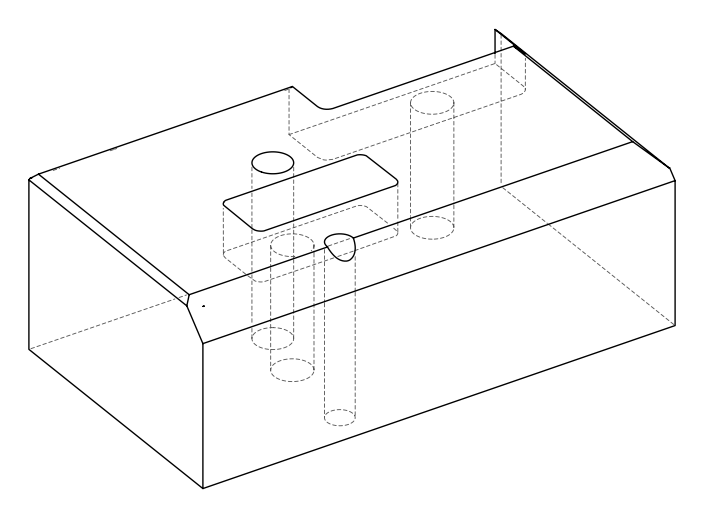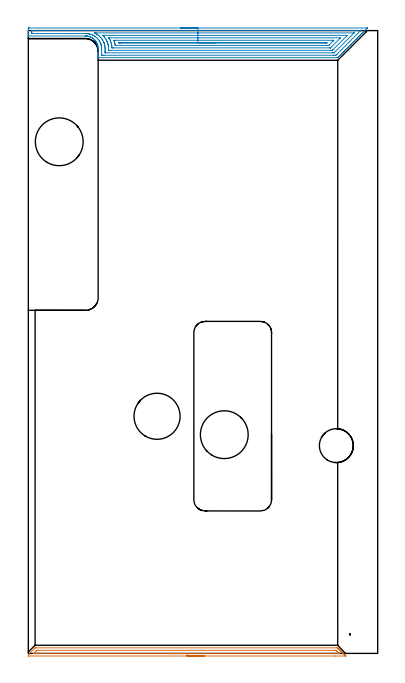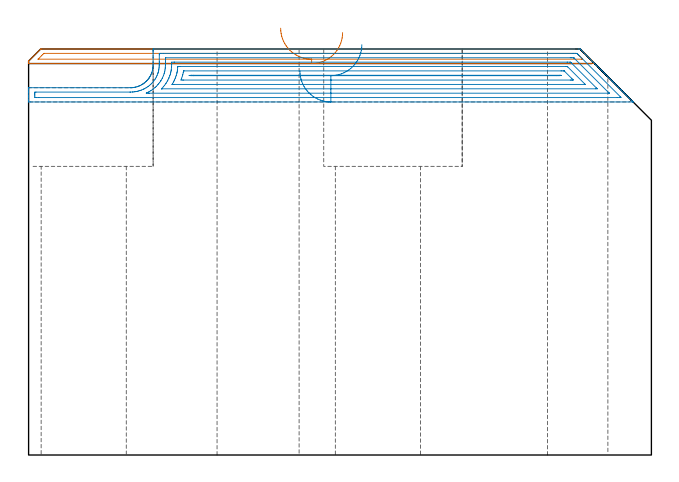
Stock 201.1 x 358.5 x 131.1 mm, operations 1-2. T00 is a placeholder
(PLAN: 21 operations, 13 tool changes, 106.5 min)
(1 AREA_MILL | FG_CHAMFER_SURFACE | UGT0205_001 | 3.04 min | 2054 mm3)
(2 AREA_MILL_1 | FG_CHAMFER_SURFACE_1 | UGT0205_001 | 9.06 min | 28883 mm3)
(3 AREA_MILL_2 | FG_CHAMFER_SURFACE_2 | UGT0205_001 | 25.26 min | 92489 mm3)
(4 AREA_MILL_3 | FG_CHAMFER_SURFACE_3 | UGT0205_001 | 3.28 min | 1498 mm3)
(5 MILL_RECTANGULAR_POCKET | POCKET_RECTANGULAR_STRAIGHT | NXT0201_011 | Follow Part, ap 3, ae 75% | 16.88 min | 183505 mm3)
(6 MILL_SLOT | SLOT_PARTIAL_RECTANGULAR | NXT0201_011 | Follow Part, ap 3, ae 75% | 44.08 min | 234664 mm3)
(7 SPOT_DRILL | STEP1HOLE | NXT0321_9005460120000 | 0.06 min | 189 mm3)
(8 SPOT_DRILL_1 | STEP1HOLE_1 | NXT0321_9005460120000 | 0.05 min | 132 mm3)
(9 SPOT_DRILL_2 | STEP1HOLE_2 | NXT0321_9005460120000 | 0.05 min | 174 mm3)
(10 SPOT_DRILL_3 | STEP1HOLE_3 | NXT0321_9005460120000 | 0.06 min | 194 mm3)
(11 DRILL_THROUGH_HOLE_INTO_CENTER | STEP1HOLE | NXT0301_065 | 0.4 min | 6294 mm3)
(12 DRILL_TO_ENLARGE_THROUGH_HOLE | STEP1HOLE | UGT0301_390 | 0.43 min | 48818 mm3)
(13 DRILL_BLIND_HOLE_INTO_CENTER | STEP1HOLE_1 | NXT0301_041 | 0.05 min | 282 mm3)
(14 GUN_DRILL_THROUGH_HOLE | STEP1HOLE_1 | UGT0307_002 | 0.62 min | 3402 mm3)
(15 SPADE_DRILL_TO_ENLARGE_THROUGH_HOLE | STEP1HOLE_1 | UGT0306_010 | 0.56 min | 34786 mm3)
(16 DRILL_BLIND_HOLE_INTO_CENTER_1 | STEP1HOLE_2 | NXT0301_041 | 0.05 min | 285 mm3)
(17 GUN_DRILL_THROUGH_HOLE_1 | STEP1HOLE_2 | UGT0307_002 | 0.59 min | 3414 mm3)
(18 SPADE_DRILL_TO_ENLARGE_THROUGH_HOLE_1 | STEP1HOLE_2 | UGT0306_007 | 0.55 min | 24118 mm3)
(19 DRILL_TO_ENLARGE_THROUGH_HOLE_1 | STEP1HOLE_2 | UGT0301_388 | 0.57 min | 44264 mm3)
(20 DRILL_THROUGH_HOLE_INTO_CENTER_1 | STEP1HOLE_3 | NXT0301_065 | 0.4 min | 6315 mm3)
(21 DRILL_TO_ENLARGE_THROUGH_HOLE_2 | STEP1HOLE_3 | UGT0301_390 | 0.43 min | 48801 mm3)
(TOOL UGT0205_001 | Chamfer Mill 20 x 3 x 45 deg. | D20 FL50 Z2)
(TOOL NXT0201_011 | ENDMILL 12mm [2P460-1200-NA 1630] | D12 FL38 Z6)
(TOOL NXT0321_9005460120000 | NC Spot Drill, 142deg, 12mm, Carbide, Uncoated | D12 PA142 FL30 Z2)
(TOOL NXT0301_065 | Carbide Drill 9.4mm [860.1-0940-075A1-MM 2214] | D9.4 PA140 FL98 Z2)
(TOOL UGT0301_390 | Twist Drill 27.5 mm | D27.5 PA118 FL165 Z2)
(TOOL NXT0301_041 | Carbide Drill 7mm [860.1-0700-035A1-MM 2214] | D7 PA140 FL53 Z2)
(TOOL UGT0307_002 | Gun Drill 6 mm | D6 PA130 FL24 Z1)
(TOOL UGT0306_010 | Spade Drill 19.5mm | D19.5 PA132 FL10 Z2)
(TOOL UGT0306_007 | Spade Drill 16.5mm | D16.5 PA132 FL10 Z2)
(TOOL UGT0301_388 | Twist Drill 26.5 mm | D26.5 PA118 FL165 Z2)
(OP 1 AREA_MILL)
G17 G21 G94 G90
T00 M6
G54
G17 G0 G90 X101.39 Y-1.5 S1061 M3
G43 Z141.1 H0
Z136.4
G94 G1 X101.352 Z135.528 F250.
X101.238 Z134.664
X101.049 Z133.812
X100.787 Z132.98
X100.453 Z132.174
X100.05 Z131.4
X99.581 Z130.664
X99.05 Z129.972
X98.461 Z129.329
X97.818 Z128.74
X97.125 Z128.208
X96.39 Z127.74
X95.616 Z127.337
X94.81 Z127.003
X93.978 Z126.741
X93.126 Z126.552
X92.261 Z126.438
X91.39 Z126.4
X0.166
X0.112 Y-1.498 Z126.402
X0.022 Y-1.491 Z126.406
X-0.018 Y-1.48 Z126.415
X-0.006 Y-1.184 Z126.714
X0.001 Y-0.707 Z127.191
X0.017 Y-0.683 Z127.217
X3.788 Y3.087 Z130.987
X3.906 Y3.2 Z131.085
X4.191 Z131.1
X177.696
X178.095 Z131.084
X178.195 Y3.107 Z131.002
X178.226 Y3.075 Z130.973
X178.59 Y2.711 Z130.609
X178.672 Y2.63 Z130.526
X178.75 Y2.55 Z130.449
X178.888 Y2.412 Z130.311
X178.969 Y2.333 Z130.229
X179.045 Y2.255 Z130.154
X179.187 Y2.114 Z130.013
X179.265 Y2.037 Z129.933
X179.341 Y1.96 Z129.859
X179.485 Y1.816 Z129.715
X179.562 Y1.74 Z129.636
X179.636 Y1.665 Z129.564
X179.783 Y1.518 Z129.417
X179.858 Y1.443 Z129.34
X179.931 Y1.37 Z129.269
X180.081 Y1.22 Z129.119
X180.155 Y1.147 Z129.043
X180.226 Y1.074 Z128.974
X180.379 Y0.921 Z128.821
X180.452 Y0.85 Z128.746
X180.521 Y0.779 Z128.678
X180.677 Y0.623 Z128.522
X180.748 Y0.553 Z128.45
X180.816 Y0.484 Z128.383
X180.975 Y0.325 Z128.224
X181.045 Y0.257 Z128.153
X181.112 Y0.189 Z128.088
X181.273 Y0.027 Z127.926
X181.342 Y-0.04 Z127.856
X181.407 Y-0.106 Z127.793
X181.571 Y-0.271 Z127.628
X181.638 Y-0.337 Z127.56
X181.702 Y-0.401 Z127.498
X181.87 Y-0.569 Z127.33
X181.935 Y-0.633 Z127.263
X181.997 Y-0.697 Z127.202
X182.168 Y-0.867 Z127.032
X182.231 Y-0.93 Z126.967
X182.412 Y-1.112 Z126.787
X182.466 Y-1.166 Z126.734
X182.676 Y-1.375 Z126.523
X182.764 Y-1.467 Z126.431
X182.783 Y-1.493 Z126.404
X182.764 Y-1.499 Z126.399
X182.55 Y-1.5 Z126.4
X176.852
X91.39
Y-0.086 Z127.814
X3.25 Y-0.085 Z127.815
X3.158 Y-0.083 Z127.817
X3.098 Y-0.079 Z127.821
X3.082 Y-0.077 Z127.823
X3.084 Y-0.072 Z127.828
X3.112 Y-0.04 Z127.86
X3.203 Y0.053 Z127.953
X3.296 Y0.147 Z128.047
X4.191 Y1.041 Z128.941
X4.542 Y1.39 Z129.29
X4.898 Y1.74 Z129.64
X4.934 Y1.772 Z129.672
X4.994 Y1.78 Z129.68
X5.041 Y1.784 Z129.684
X5.085 Y1.785 Z129.685
X175.907 Y1.786 Z129.686
X176.759 Y1.782 Z129.682
X176.802 Y1.779 Z129.679
X177.098 Y1.74 Z129.64
X177.696 Y1.152 Z129.052
X178. Y0.85 Z128.75
X178.59 Y0.259 Z128.159
X178.882 Y-0.04 Z127.86
X178.915 Y-0.076 Z127.824
X178.774 Y-0.082 Z127.818
X178.682 Y-0.085 Z127.815
X178.636 Y-0.086 Z127.814
X178.59
X91.39
X90.518 Z127.852
X89.653 Z127.966
X88.802 Z128.155
X87.97 Z128.417
X87.164 Z128.751
X86.39 Z129.154
X85.654 Z129.623
X84.962 Z130.154
X84.319 Z130.743
X83.729 Z131.386
X83.198 Z132.079
X82.729 Z132.814
X82.327 Z133.588
X81.993 Z134.394
X81.73 Z135.226
X81.542 Z136.078
X81.428 Z136.943
X81.39 Z137.814
G0 Z141.1
M5
M2
(OP 2 AREA_MILL_1)
G17 G21 G94 G90
T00 M6
G54
G17 G0 G90 X87.6 Y360. S1061 M3
G43 Z141.1 H0
Z124.
G94 G1 X87.638 Z123.128 F250.
X87.752 Z122.264
X87.941 Z121.412
X88.203 Z120.58
X88.537 Z119.774
X88.94 Z119.
X89.408 Z118.264
X89.94 Z117.572
X90.529 Z116.929
X91.172 Z116.34
X91.864 Z115.809
X92.6 Z115.34
X93.374 Z114.937
X94.18 Z114.603
X95.012 Z114.341
X95.864 Z114.152
X96.728 Z114.038
X97.6 Z114.
X194.946
X195.172 Y359.994 Z114.004
X195.181 Y359.993 Z114.005
X195.172 Y359.971 Z114.028
X195.118 Y359.918 Z114.081
X194.859 Y359.659 Z114.341
X194.649 Y359.448 Z114.549
X193.985 Y358.785 Z115.215
X193.761 Y358.559 Z115.437
X193.112 Y357.912 Z116.088
X192.872 Y357.671 Z116.326
X192.239 Y357.039 Z116.961
X192.192 Y356.992 Z117.007
X191.984 Y356.782 Z117.214
X191.365 Y356.165 Z117.835
X191.299 Y356.098 Z117.901
X191.095 Y355.893 Z118.103
X190.492 Y355.291 Z118.708
X190.405 Y355.204 Z118.795
X190.206 Y355.005 Z118.991
X189.618 Y354.418 Z119.582
X189.511 Y354.31 Z119.688
X189.318 Y354.116 Z119.88
X188.744 Y353.544 Z120.455
X188.617 Y353.416 Z120.582
X188.429 Y353.227 Z120.769
X187.871 Y352.671 Z121.329
X187.541 Y352.339 Z121.657
X186.997 Y351.797 Z122.203
X186.652 Y351.45 Z122.546
X186.124 Y350.923 Z123.076
X185.763 Y350.561 Z123.435
X185.25 Y350.05 Z123.95
X184.875 Y349.673 Z124.324
X184.376 Y349.176 Z124.824
X183.986 Y348.784 Z125.212
X183.503 Y348.303 Z125.697
X183.097 Y347.895 Z126.101
X182.629 Y347.429 Z126.571
X182.208 Y347.007 Z126.99
X182.063 Y346.862 Z127.137
X181.77 Y346.57 Z127.43
X181.32 Y346.118 Z127.878
X181.169 Y345.968 Z128.03
X180.882 Y345.682 Z128.318
X180.431 Y345.229 Z128.767
X179.961 Y344.761 Z129.239
X179.542 Y344.341 Z129.656
X179.057 Y343.856 Z130.143
X178.654 Y343.452 Z130.545
X178.488 Y343.287 Z130.712
X178.145 Y342.945 Z131.055
X178.115 Y342.917 Z131.083
X178.1 Y342.907 Z131.093
X177.594 Y342.9 Z131.1
X40.398
X40.21 Y342.903 Z131.089
X40.207 Y342.946 Z131.046
X40.2 Y343.389 Z130.611
Y343.554 Z130.445
Y344.341 Z129.655
Y345.623 Z128.374
X40.199 Y347.295 Z126.701
X40.188 Y348.18 Z125.817
X40.131 Y348.964 Z125.033
X40.124 Y349.064 Z124.933
X40.021 Y349.673 Z124.326
X40.003 Y349.774 Z124.225
X39.957 Y349.95 Z124.05
X39.82 Y350.395 Z123.605
X39.759 Y350.561 Z123.438
X39.659 Y350.834 Z123.165
X39.46 Y351.28 Z122.719
X39.372 Y351.45 Z122.548
X39.234 Y351.718 Z122.281
X39.11 Y351.932 Z122.067
X39.057 Y352.011 Z121.988
X38.882 Y352.272 Z121.728
X38.837 Y352.331 Z121.669
X38.634 Y352.603 Z121.396
X38.217 Y353.096 Z120.904
X38.163 Y353.151 Z120.848
X38.088 Y353.227 Z120.769
X38.023 Y353.294 Z120.704
X37.82 Y353.486 Z120.511
X37.325 Y353.897 Z120.099
X36.983 Y354.142 Z119.856
X36.823 Y354.246 Z119.749
X36.632 Y354.37 Z119.626
X36.432 Y354.483 Z119.514
X35.989 Y354.704 Z119.295
X35.837 Y354.769 Z119.23
X35.539 Y354.896 Z119.1
X35.232 Y355.005 Z118.994
X35.094 Y355.051 Z118.945
X34.646 Y355.181 Z118.814
X34.588 Y355.194 Z118.8
X34.341 Y355.255 Z118.743
X34.288 Y355.264 Z118.735
X34.048 Y355.304 Z118.694
X33.753 Y355.343 Z118.654
X33.694 Y355.348 Z118.649
X33.593 Y355.357 Z118.64
X33.412 Y355.372 Z118.62
X33.379 Y355.374 Z118.616
X33.307 Y355.382 Z118.612
X33.103 Y355.393 Z118.605
X33.083 Y355.394 Z118.604
X32.955 Y355.396 Z118.602
X32.9 Z118.596
X32.795 Y355.398 Z118.6
X0.177 Y355.4
X0.008 Y355.403 Z118.588
X0. Y355.419 Z118.571
Y355.791 Z118.208
Y356.077 Z117.923
Y356.782 Z117.213
Y358.023 Z115.974
Y358.559 Z115.435
Y359.18 Z114.816
X0.002 Y359.448 Z114.548
X0.008 Y359.991 Z114.005
X0.075 Y359.994 Z114.003
X0.624 Y360. Z114.
X97.6
Y358.586 Z115.414
X190.08
X190.975 Y358.584 Z115.416
X191.001 Y358.583 Z115.417
X191.297 Y358.559 Z115.441
X191.153 Y358.408 Z115.592
X191.001 Y358.251 Z115.749
X177.594 Y344.844 Z129.156
X177.339 Y344.594 Z129.406
X177.079 Y344.341 Z129.659
X176.725 Y344.316 Z129.684
X176.7 Y344.315 Z129.685
X175.833 Y344.314 Z129.686
X43.553
X42.658 Y344.315 Z129.685
X42.632 Y344.316 Z129.684
X42.21 Y344.341 Z129.659
X42.202 Y344.768 Z129.232
X42.198 Y347.007 Z126.993
X42.195 Y347.441 Z126.559
X42.185 Y347.895 Z126.105
X42.171 Y348.354 Z125.646
X42.137 Y348.784 Z125.216
X42.085 Y349.328 Z124.672
X42.027 Y349.673 Z124.327
X41.968 Y349.997 Z124.003
X41.848 Y350.452 Z123.548
X41.814 Y350.561 Z123.439
X41.738 Y350.793 Z123.207
X41.472 Y351.45 Z122.55
X41.245 Y351.94 Z122.06
X41.025 Y352.339 Z121.661
X40.845 Y352.632 Z121.368
X40.419 Y353.227 Z120.773
X39.951 Y353.789 Z120.211
X39.64 Y354.116 Z119.884
X39.337 Y354.398 Z119.602
X39.057 Y354.631 Z119.369
X38.578 Y355.005 Z118.995
X38.163 Y355.288 Z118.712
X37.938 Y355.433 Z118.567
X37.468 Y355.696 Z118.304
X37.269 Y355.794 Z118.206
X37.056 Y355.893 Z118.107
X36.376 Y356.175 Z117.825
X35.938 Y356.328 Z117.672
X35.482 Y356.462 Z117.538
X35.145 Y356.549 Z117.451
X34.729 Y356.641 Z117.359
X34.651 Y356.656 Z117.344
X34.588 Y356.665 Z117.335
X34.167 Y356.721 Z117.279
X33.701 Y356.775 Z117.225
X33.628 Y356.782 Z117.218
X32.8 Y356.812 Z117.188
X32.77
X2.379 Y356.815 Z117.185
X2.01 Y356.823 Z117.177
X2.006 Y356.94 Z117.06
X2.001 Y357.19 Z116.81
Y357.671 Z116.33
X2.003 Y358.077 Z115.923
X2.01 Y358.559 Z115.441
X2.387 Y358.584 Z115.416
X2.412 Y358.585 Z115.415
X3.279 Y358.586 Z115.414
X97.6
Y357.171 Z116.829
X187.194
X187.425 Y357.17 Z116.83
X187.441 Y357.168 Z116.832
X187.452 Y357.166 Z116.834
X187.448 Y357.155 Z116.845
X187.44 Y357.142 Z116.858
X187.425 Y357.125 Z116.875
X176.113 Y345.813 Z128.187
X176.068 Y345.77 Z128.23
X176.038 Y345.745 Z128.255
X176.022 Y345.735 Z128.265
X176.001 Y345.734 Z128.266
X175.806 Y345.731 Z128.269
X175.304 Y345.729 Z128.271
X174.912 Y345.728 Z128.272
X44.289 Y345.729 Z128.271
X44.242 Y345.73 Z128.27
X44.216 Y345.732 Z128.268
X44.21 Y345.734 Z128.266
X44.207 Y345.754 Z128.246
X44.202 Y345.899 Z128.101
X44.2 Y346.118 Z127.882
Y346.337 Z127.663
X44.198 Y347.007 Z126.993
X44.197 Y347.228 Z126.772
X44.187 Y347.895 Z126.105
X44.181 Y348.133 Z125.867
X44.14 Y348.784 Z125.216
X44.116 Y349.086 Z124.914
X44.04 Y349.673 Z124.327
X43.961 Y350.129 Z123.871
X43.848 Y350.561 Z123.439
X43.752 Y350.887 Z123.113
X43.578 Y351.398 Z122.602
X43.558 Y351.45 Z122.55
X43.526 Y351.53 Z122.47
X43.159 Y352.339 Z121.661
X42.725 Y353.135 Z120.865
X42.666 Y353.227 Z120.773
X42.632 Y353.279 Z120.721
X42.275 Y353.766 Z120.234
X41.999 Y354.116 Z119.884
X41.738 Y354.43 Z119.57
X41.197 Y355.005 Z118.995
X40.845 Y355.328 Z118.672
X40.139 Y355.893 Z118.107
X39.951 Y356.033 Z117.967
X39.483 Y356.358 Z117.642
X39.057 Y356.609 Z117.391
X38.74 Y356.782 Z117.218
X38.163 Y357.077 Z116.923
X37.991 Y357.165 Z116.835
X38.087 Y357.168 Z116.832
X38.163 Y357.17 Z116.83
X38.665 Y357.171 Z116.829
X39.057 Y357.172
X97.6 Y357.171
Y355.757 Z118.243
X183.094
X183.527 Y355.752 Z118.248
X183.59 Y355.75 Z118.25
X183.558 Y355.714 Z118.286
X183.497 Y355.648 Z118.352
X183.422 Y355.572 Z118.428
X183.352 Y355.5 Z118.5
X175.33 Y347.48 Z126.52
X175.19 Y347.341 Z126.659
X175.075 Y347.231 Z126.769
X175. Y347.161 Z126.839
X174.912 Y347.15 Z126.85
X174.771 Y347.147 Z126.853
X174.019 Y347.143 Z126.857
X173.882
X47.101
X46.963 Y347.144 Z126.856
X46.207 Y347.15 Z126.85
X46.191 Y347.911 Z126.089
X46.149 Y348.784 Z125.216
X46.146 Y348.845 Z125.155
X46.052 Y349.673 Z124.327
X46.03 Y349.849 Z124.151
X45.957 Y350.235 Z123.765
X45.881 Y350.561 Z123.439
X45.765 Y351.001 Z122.999
X45.613 Y351.45 Z122.55
X45.313 Y352.226 Z121.774
X45.264 Y352.339 Z121.661
X45.225 Y352.426 Z121.574
X44.97 Y352.947 Z121.053
X44.813 Y353.227 Z120.773
X44.42 Y353.902 Z120.098
X44.269 Y354.116 Z119.884
X43.865 Y354.667 Z119.333
X43.589 Y355.005 Z118.995
X43.526 Y355.079 Z118.921
X42.926 Y355.745 Z118.255
X42.923 Y355.752 Z118.248
X42.93 Y355.753 Z118.247
X42.969 Y355.756 Z118.244
X43.048 Y355.757 Z118.243
X43.207
X97.6
Y354.343 Z119.657
X179.61
X179.675 Y354.341 Z119.659
X179.714 Y354.339 Z119.661
X179.723 Y354.338 Z119.662
X179.711 Y354.321 Z119.679
X179.583 Y354.185 Z119.815
X179.517 Y354.116 Z119.884
X174.102 Y348.701 Z125.299
X174.019 Y348.618 Z125.382
X173.97 Y348.578 Z125.422
X173.951 Y348.564 Z125.436
X173.935 Y348.562 Z125.438
X173.852 Y348.559 Z125.441
X173.686 Y348.557 Z125.443
X173.353
X48.889
X48.221 Y348.559 Z125.441
X48.184 Y348.561 Z125.439
X48.176 Y348.562 Z125.438
X48.164 Y348.616 Z125.384
X48.147 Y348.784 Z125.216
X48.07 Y349.598 Z124.402
X48.061 Y349.673 Z124.327
X47.995 Y350.159 Z123.841
X47.914 Y350.561 Z123.439
X47.892 Y350.664 Z123.336
X47.667 Y351.45 Z122.55
X47.502 Y351.94 Z122.06
X47.34 Y352.339 Z121.661
X47.101 Y352.915 Z121.085
X46.951 Y353.227 Z120.773
X46.81 Y353.517 Z120.483
X46.467 Y354.116 Z119.884
X46.362 Y354.301 Z119.699
X46.349 Y354.329 Z119.671
X46.347 Y354.335 Z119.665
X46.371 Y354.337 Z119.663
X46.492 Y354.341 Z119.659
X46.644 Y354.343 Z119.657
X46.873
X97.6
Y352.929 Z121.071
X174.912
X175.214 Y352.928 Z121.072
X175.533 Y352.925 Z121.075
X175.806 Y352.922 Z121.078
X175.819 Y352.878 Z121.122
X175.806 Y352.859 Z121.141
X175.547 Y352.596 Z121.404
X175.291 Y352.339 Z121.661
X173.125 Y350.174 Z123.826
X172.952 Y350.009 Z123.991
X172.926 Y349.985 Z124.015
X172.898 Y349.978 Z124.022
X172.82 Y349.975 Z124.025
X172.231 Y349.972 Z124.028
X171.931 Y349.971 Z124.029
X50.196
X50.107 Y349.973 Z124.027
X50.063 Y349.975 Z124.025
X50.046 Y349.977 Z124.023
X50.039 Y349.989 Z124.011
X49.969 Y350.376 Z123.624
X49.929 Y350.561 Z123.439
X49.782 Y351.203 Z122.797
X49.714 Y351.45 Z122.55
X49.687 Y351.545 Z122.455
X49.415 Y352.339 Z121.661
X49.196 Y352.922 Z121.078
X49.782 Y352.926 Z121.074
X50.083 Y352.928 Z121.072
X97.6 Y352.929 Z121.071
Y351.515 Z122.485
X170.444
X171.276 Y351.511 Z122.489
X171.337 Y351.508 Z122.492
X171.941 Y351.45 Z122.55
X171.91 Y351.419 Z122.581
X171.855 Y351.392 Z122.608
X171.402 Y351.385 Z122.615
X53.358
X52.525 Y351.389 Z122.611
X52.464 Y351.392 Z122.608
X51.824 Y351.45 Z122.55
X52.405 Y351.508 Z122.492
X52.464 Y351.51 Z122.49
X53.293 Y351.515 Z122.485
X53.358
X97.6
X98.472 Z122.523
X99.336 Z122.637
X100.188 Z122.826
X101.02 Z123.088
X101.826 Z123.422
X102.6 Z123.825
X103.336 Z124.294
X104.028 Z124.825
X104.671 Z125.414
X105.26 Z126.057
X105.791 Z126.75
X106.26 Z127.485
X106.663 Z128.259
X106.997 Z129.065
X107.259 Z129.897
X107.448 Z130.749
X107.562 Z131.614
X107.6 Z132.485
G0 Z141.1
M5
M2
